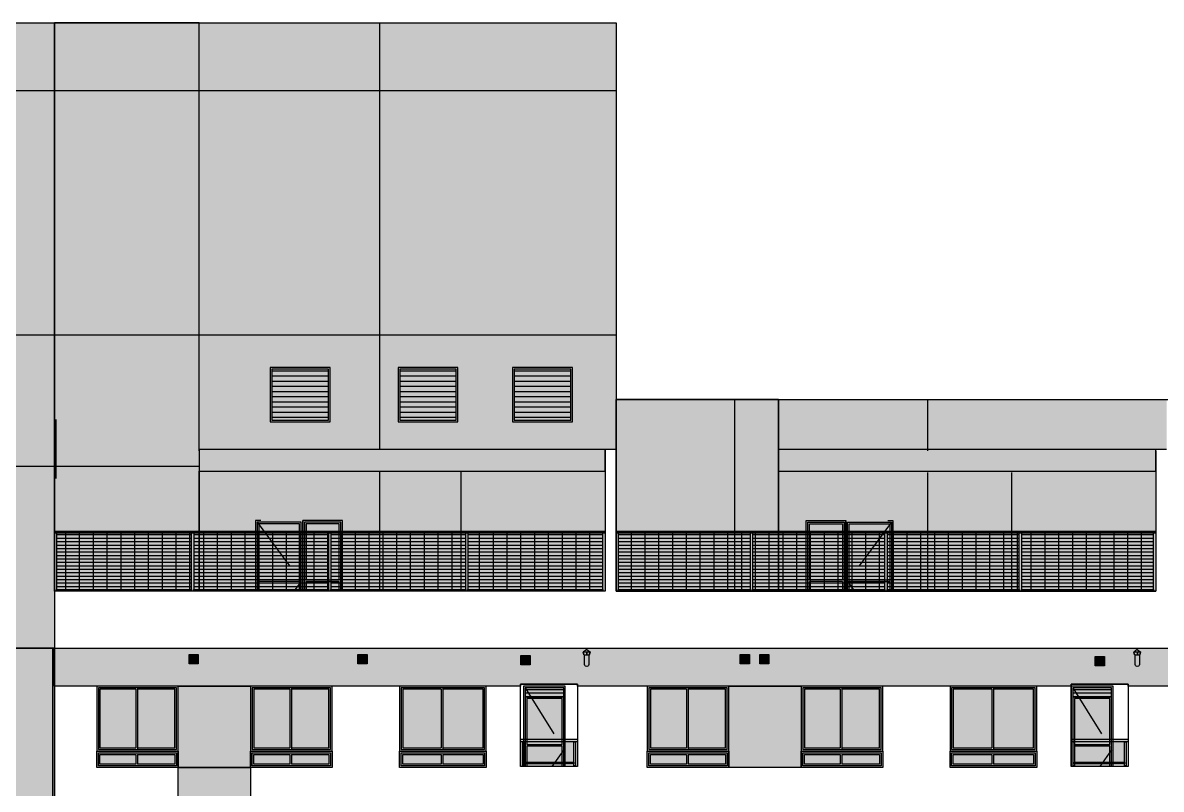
# Model space of a CAD drawing. Header units: metres. Extents: x -9138 to -7768, y 20 to 184.
# Drawn here: x -8576.05 to -8555.08, y 88.28 to 102.4 of the extents above; entities that cross this region are included whole.
import ezdxf
from ezdxf.xclip import XClip

# ---------------------------------------------------------------- set-up
doc = ezdxf.new("R2010")
doc.units = ezdxf.units.M
doc.header["$XCLIPFRAME"] = 0
doc.linetypes.add('CTE ELEV$0$DASHEDX2', pattern=[1.5, 1, -0.5])
for name, color, linetype in [('ARQ-DIM EMBASAM', 2, 'Continuous'), ('CTE ELEV$0$ARQ- FRISO', 7, 'Continuous'), ('CTE ELEV$0$ARQ-AUX', 7, 'Continuous'), ('CTE ELEV$0$ARQ-AUX1', 1, 'Continuous'), ('CTE ELEV$0$ARQ-AUX2', 2, 'Continuous'), ('CTE ELEV$0$ARQ-AUX3', 3, 'Continuous'), ('CTE ELEV$0$ARQ-CAX', 1, 'Continuous'), ('CTE ELEV$0$ARQ-PRJ', 7, 'CTE ELEV$0$DASHEDX2')]:
    doc.layers.add(name, color=color, linetype=linetype)
for name, color, linetype, true_color in [('CTE ELEV$0$COR CINZA FECHADO', 7, 'Continuous', 0x56534e), ('CTE ELEV$0$COR PLATINA', 7, 'Continuous', 0xa1a6a3), ('CTE ELEV$0$COR-CAIX', 7, 'Continuous', 0x45494e)]:
    doc.layers.add(name, color=color, linetype=linetype, true_color=true_color)

# ---------------------------------------------------------------- blocks, each defined once
blk = doc.blocks.new('CTE ELEV$0$v cx 110x120 VP')
at = {"layer": 'CTE ELEV$0$ARQ-AUX'}
h = blk.add_hatch(dxfattribs=at)
h.set_pattern_fill('LINE', color=256, scale=0.03)
h.set_pattern_definition([(0, (0.02999999999999936, -0.03000000000000114), (0, 0.09524999999999999), [])])
h.paths.add_polyline_path([(0.02999999999999936, -0.03000000000000114), (1.07, -0.03000000000000114), (1.07, -0.9699999999999981), (0.02999999999999936, -0.9699999999999981)])
at = {"layer": 'CTE ELEV$0$COR-CAIX', "transparency": 33554687}
h = blk.add_hatch(color=256, dxfattribs=at)
h.dxf.hatch_style = 1
h.paths.add_polyline_path([(0, 0), (1.1, 0), (1.1, -0.9999999999999992), (0, -0.9999999999999992)])
for points in [[(0, 0), (1.1, 0), (1.1, -0.9999999999999992), (0, -0.9999999999999992)], [(0.02999999999999936, -0.03000000000000114), (1.07, -0.03000000000000114), (1.07, -0.9699999999999981), (0.02999999999999936, -0.9699999999999981)]]:
    blk.add_lwpolyline(points, close=True)
blk = doc.blocks.new('CTE ELEV$0$v grd dupl sup 2')
at = {"transparency": 33554687}
h = blk.add_hatch(dxfattribs=at)
h.set_pattern_fill('GRATE', scale=0.08)
h.set_pattern_definition([(0, (0.04000000001353445, 1.020011692085682), (0, 0.0635), []), (90, (0.04000000001353445, 1.020011692085682), (-0.254, 1.555301434917139e-17), [])])
h.paths.add_polyline_path([(0.04000000001360671, 1.070011684895091), (0.040009910940902, 0.03000001041861866), (2.475013647417064, 0.03000291680467504), (2.475003736517424, 1.070011689084968)])
h.paths.add_polyline_path([(2.515003729406049, 1.070011689153795), (2.515013640333199, 0.03000002997156037), (4.950017376807728, 0.03000293635761686), (4.950007465908235, 1.070011693343672)])
h.paths.add_polyline_path([(4.990007458796858, 1.070011693412499), (4.990017369724113, 0.03000002319473083), (7.425021106199987, 0.03000292958078732), (7.425011195300388, 1.070011697602376)])
h.paths.add_polyline_path([(7.465011188189013, 1.070011697671204), (7.465021099116372, 0.03000001641790129), (9.900024828786666, 0.03000292280394956), (9.9000149246931, 1.07001170186108)])
at = {"layer": 'CTE ELEV$0$COR-CAIX', "transparency": 33554687}
h = blk.add_hatch(color=256, dxfattribs=at)
h.dxf.hatch_style = 1
h.paths.add_polyline_path([(9.940014910456739, 1.100011450947861), (9.940014917579902, 1.07001171684158), (7.12498149368912e-09, 1.070011691985658), (0, 1.100011691985671)])
h.paths.add_polyline_path([(7.465021385005008, 0.03000001641824257), (9.900024821576885, 0.03000292280394104), (9.900024821576885, 2.922803939903185e-06), (7.465021385005008, 1.641824143305826e-08)])
h.paths.add_polyline_path([(4.99001765561275, 0.03000002319507211), (7.425021092184626, 0.03000292958077058), (7.425021092184626, 2.929580769445161e-06), (4.99001765561275, 2.319507097503504e-08)])
h.paths.add_polyline_path([(7.425011195300388, 1.07001169763679), (7.465011188189012, 1.07001169763679), (7.465021385005232, 2.319507097503504e-08), (7.425021392116608, 2.319507097503504e-08)])
h.paths.add_polyline_path([(2.515013926220491, 0.03000002997190165), (4.950017362792368, 0.03000293635760012), (4.950017362792368, 2.936357598987138e-06), (2.515013926220491, 2.997190051701182e-08)])
h.paths.add_polyline_path([(4.950007465908129, 1.070011704413619), (4.990007458796754, 1.070011704413619), (4.990017655612974, 2.997190051701182e-08), (4.950017662724349, 2.997190051701182e-08)])
h.paths.add_polyline_path([(0.04001019682982651, 0.03000001041895994), (2.475013633401703, 0.03000291680465841), (2.475013633401703, 2.91680465727695e-06), (0.04001019682982651, 1.041895880682375e-08)])
h.paths.add_polyline_path([(2.475003736517465, 1.070011684860678), (2.515003729406089, 1.070011684860678), (2.515013926222309, 1.041895880682375e-08), (2.475013933333685, 1.041895880682375e-08)])
h.paths.add_polyline_path([(9.900014924693098, 1.070011701895494), (9.940014917579903, 1.070011701895494), (9.940025107284784, 1.145807105262797e-05), (9.900025114397978, 1.145807105262797e-05)])
h.paths.add_polyline_path([(7.124982132067359e-09, 1.070011684860678), (0.04000000001360668, 1.070011684860678), (0.04001019682982651, 1.041895880682375e-08), (1.020394120196388e-05, 1.041895880682375e-08)])
at = {"ltscale": 0.05}
blk.add_lwpolyline([(9.940014910456739, 1.100011450947861), (9.940014917579902, 1.07001171684158), (7.12498149368912e-09, 1.070011691985658), (0, 1.100011691985671)], close=True, dxfattribs=at)
for points in [[(7.124982132067359e-09, 1.070011684860678), (0.04000000001360668, 1.070011684860678), (0.04001019682982651, 1.041895880682375e-08), (1.020394120196388e-05, 1.041895880682375e-08)], [(2.475003736517465, 1.070011684860678), (2.515003729406089, 1.070011684860678), (2.515013926222309, 1.041895880682375e-08), (2.475013933333685, 1.041895880682375e-08)], [(4.950007465908129, 1.070011704413619), (4.990007458796754, 1.070011704413619), (4.990017655612974, 2.997190051701182e-08), (4.950017662724349, 2.997190051701182e-08)], [(7.425011195300388, 1.07001169763679), (7.465011188189012, 1.07001169763679), (7.465021385005232, 2.319507097503504e-08), (7.425021392116608, 2.319507097503504e-08)], [(9.900014924693098, 1.070011701895494), (9.940014917579903, 1.070011701895494), (9.940025107284784, 1.145807105262797e-05), (9.900025114397978, 1.145807105262797e-05)], [(0.04001019682982651, 0.03000001041895994), (2.475013633401703, 0.03000291680465841), (2.475013633401703, 2.91680465727695e-06), (0.04001019682982651, 1.041895880682375e-08)], [(2.515013926220491, 0.03000002997190165), (4.950017362792368, 0.03000293635760012), (4.950017362792368, 2.936357598987138e-06), (2.515013926220491, 2.997190051701182e-08)], [(4.99001765561275, 0.03000002319507211), (7.425021092184626, 0.03000292958077058), (7.425021092184626, 2.929580769445161e-06), (4.99001765561275, 2.319507097503504e-08)], [(7.465021385005008, 0.03000001641824257), (9.900024821576885, 0.03000292280394104), (9.900024821576885, 2.922803939903185e-06), (7.465021385005008, 1.641824143305826e-08)]]:
    blk.add_lwpolyline(points, close=True)
blk.add_lwpolyline([(0.02000000356929441, 1.070011684860678), (9.9200149211365, 1.070011701895494)])
blk = doc.blocks.new('*U498')
at = {"layer": 'CTE ELEV$0$COR-CAIX', "transparency": 33554610}
h = blk.add_hatch(color=256, dxfattribs=at)
h.dxf.hatch_style = 1
h.paths.add_polyline_path([(-0.8699999999935243, 2.195000000000118), (0, 2.19499999999999), (0, 0), (-0.8699999999935243, 1.27897692436818e-13)])
at = {"layer": 'CTE ELEV$0$ARQ-CAX'}
for p, q in [((-0.8099999999935789, 1.100000000000151), (-0.06000000000000227, 1.100000000000023)), ((-0.8099999999935789, 1.070000000000178), (-0.06000000000000227, 1.07000000000005))]:
    blk.add_line(p, q, dxfattribs=at)
for points in [[(-0.8699999999935243, 2.195000000000118), (0, 2.19499999999999), (0, 0), (-0.8699999999935243, 1.27897692436818e-13)], [(-0.8399999999935516, 2.165000000000145), (-0.02999999999997272, 2.165000000000017), (-0.02999999999997272, 0), (-0.8399999999935516, 1.27897692436818e-13)], [(-0.8099999999935789, 2.135000000000172), (-0.06000000000000227, 2.135000000000044), (-0.06000000000000227, 0.05999999999994543), (-0.8099999999935789, 0.06000000000007333)]]:
    blk.add_lwpolyline(points, close=True, dxfattribs=at)
at = {"layer": 'CTE ELEV$0$ARQ-PRJ'}
blk.add_lwpolyline([(-0.02999999999997272, 2.165000000000017), (-0.8399999999935516, 1.072500000000232), (-0.02999999999997272, 3.108624468950438e-15)], dxfattribs=at)
blk = doc.blocks.new('*U667')
at = {"layer": 'CTE ELEV$0$COR-CAIX', "transparency": 33554610}
h = blk.add_hatch(color=256, dxfattribs=at)
h.dxf.hatch_style = 1
h.paths.add_polyline_path([(0.7299999999981814, 0.03999999999970782), (0, 0.03999999999970782), (0, -2.155000000000189), (0.7299999999981814, -2.155000000000189)])
at = {"layer": 'CTE ELEV$0$COR-CAIX', "transparency": 33554687}
h = blk.add_hatch(color=254, dxfattribs=at)
h.dxf.hatch_style = 1
h.paths.add_polyline_path([(0.06000000000000227, -1.055000023596474), (0.6699999999981792, -1.055000023596474), (0.6699999999981792, -0.02000000000029445), (0.06000000000000227, -0.02000000000029445)])
h.paths.add_polyline_path([(0.06000000000000227, -2.095000000000191), (0.6699999999981792, -2.095000000000191), (0.6699999999981792, -1.08500002359645), (0.06000000000000227, -1.08500002359645)])
at = {"layer": 'CTE ELEV$0$ARQ-CAX'}
for points in [[(0.7299999999981814, 0.03999999999970782), (0, 0.03999999999970782), (0, -2.155000000000189), (0.7299999999981814, -2.155000000000189)], [(0.6999999999981803, 0.009999999999706688), (0.03000000000000114, 0.009999999999706688), (0.03000000000000114, -2.125000000000188), (0.6999999999981803, -2.125000000000188)]]:
    blk.add_lwpolyline(points, close=True, dxfattribs=at)
for points in [[(0.6699999999981792, -1.055000023596474), (0.6699999999981792, -0.02000000000029445), (0.06000000000000227, -0.02000000000029445), (0.06000000000000227, -1.055000023596474)], [(0.06000000000000227, -1.055000023596474), (0.6699999999981792, -1.055000023596474)], [(0.06000000000000227, -1.08500002359645), (0.06000000000000227, -2.095000000000191), (0.6699999999981792, -2.095000000000191), (0.6699999999981792, -1.08500002359645)], [(0.06000000000000227, -1.08500002359645), (0.6699999999981792, -1.08500002359645)]]:
    blk.add_lwpolyline(points, dxfattribs=at)
blk = doc.blocks.new('CTE ELEV$0$v gr gradil dup sup 3')
at = {"transparency": 33554687}
h = blk.add_hatch(dxfattribs=at)
h.set_pattern_fill('GRATE', scale=0.08)
h.set_pattern_definition([(0, (0.04000000001353447, 1.020011692083709), (0, 0.0635), []), (90, (0.04000000001353447, 1.020011692083709), (-0.254, 1.555301434917139e-17), [])])
h.paths.add_polyline_path([(0.04000000001360648, 1.070011684880693), (0.04000991093564576, 0.03000056203301882), (2.525013647406386, 0.03000396825863305), (2.525003736516783, 1.070011687367595)])
h.paths.add_polyline_path([(2.565003729405407, 1.070011687407626), (2.565013640327447, 0.0300005645599517), (5.050017376798188, 0.03000397078556605), (5.050007465908585, 1.070011689894528)])
h.paths.add_polyline_path([(5.090007458797208, 1.070011689934559), (5.090017369719249, 0.03000056708688448), (7.575021106189989, 0.03000397331249893), (7.575011195300386, 1.070011692421461)])
h.paths.add_polyline_path([(7.615011188189009, 1.070011692461491), (7.615021098870526, 0.03002580895384099), (10.1000149246931, 0.03002921516587076), (10.1000149246931, 1.070011694948394)])
at = {"layer": 'CTE ELEV$0$COR-CAIX', "transparency": 33554687}
h = blk.add_hatch(color=256, dxfattribs=at)
h.dxf.hatch_style = 1
h.paths.add_polyline_path([(7.61502123479594, 0.03002580895402729), (10.10002482131363, 0.03002921517943617), (10.10002482131363, 2.921517943502844e-05), (7.61502123479594, 2.580895402615191e-05)])
h.paths.add_polyline_path([(7.575011195300386, 1.070011692441476), (7.61501118818901, 1.070011692441476), (7.61502138500523, 1.799975746230587e-08), (7.575021392116605, 1.799975746230587e-08)])
h.paths.add_polyline_path([(5.090017505656451, 0.03000056708707088), (7.575021092174138, 0.03000397331247976), (7.575021092174138, 3.973312478623703e-06), (5.090017505656451, 5.670870697471742e-07)])
h.paths.add_polyline_path([(5.050007465908585, 1.070011689914543), (5.090007458797209, 1.070011689914543), (5.090017655613429, 1.547282457714516e-08), (5.050017662724804, 1.547282457714516e-08)])
h.paths.add_polyline_path([(2.56501377626465, 0.030000564560138), (5.050017362782337, 0.03000397078554688), (5.050017362782337, 3.970785545738542e-06), (2.56501377626465, 5.645601368620135e-07)])
h.paths.add_polyline_path([(2.525003736516783, 1.07001168738761), (2.565003729405408, 1.07001168738761), (2.565013926221627, 1.294589169198446e-08), (2.525013933333003, 1.294589169198446e-08)])
h.paths.add_polyline_path([(0.04001004687284872, 0.03000056203320511), (2.525013633390536, 0.03000396825861399), (2.525013633390536, 3.968258612853381e-06), (0.04001004687284872, 5.620332039768527e-07)])
h.paths.add_polyline_path([(10.1000149246931, 1.070011694968409), (10.1400149175799, 1.070011694968409), (10.1400149175799, 1.145114396794433e-05), (10.1000149246931, 1.145114396794433e-05)])
h.paths.add_polyline_path([(7.124982132067359e-09, 1.070011684860678), (0.04000000001360668, 1.070011684860678), (0.04001019682982651, 1.041895880682375e-08), (1.020394120196388e-05, 1.041895880682375e-08)])
h.paths.add_polyline_path([(10.14001491045674, 1.100011450947861), (10.1400149175799, 1.07001171684158), (7.12498149368912e-09, 1.070011691985658), (0, 1.100011691985671)])
edge = h.paths.add_edge_path()
edge.add_line((0.02000000356929441, 1.070011684860678), (10.1200149211365, 1.070011694968409))
at = {"ltscale": 0.05}
blk.add_lwpolyline([(10.14001491045674, 1.100011450947861), (10.1400149175799, 1.07001171684158), (7.12498149368912e-09, 1.070011691985658), (0, 1.100011691985671)], close=True, dxfattribs=at)
for points in [[(7.124982132067359e-09, 1.070011684860678), (0.04000000001360668, 1.070011684860678), (0.04001019682982651, 1.041895880682375e-08), (1.020394120196388e-05, 1.041895880682375e-08)], [(2.525003736516783, 1.07001168738761), (2.565003729405408, 1.07001168738761), (2.565013926221627, 1.294589169198446e-08), (2.525013933333003, 1.294589169198446e-08)], [(5.050007465908585, 1.070011689914543), (5.090007458797209, 1.070011689914543), (5.090017655613429, 1.547282457714516e-08), (5.050017662724804, 1.547282457714516e-08)], [(7.575011195300386, 1.070011692441476), (7.61501118818901, 1.070011692441476), (7.61502138500523, 1.799975746230587e-08), (7.575021392116605, 1.799975746230587e-08)], [(10.1000149246931, 1.070011694968409), (10.1400149175799, 1.070011694968409), (10.1400149175799, 1.145114396794433e-05), (10.1000149246931, 1.145114396794433e-05)], [(0.04001004687284872, 0.03000056203320511), (2.525013633390536, 0.03000396825861399), (2.525013633390536, 3.968258612853381e-06), (0.04001004687284872, 5.620332039768527e-07)], [(2.56501377626465, 0.030000564560138), (5.050017362782337, 0.03000397078554688), (5.050017362782337, 3.970785545738542e-06), (2.56501377626465, 5.645601368620135e-07)], [(5.090017505656451, 0.03000056708707088), (7.575021092174138, 0.03000397331247976), (7.575021092174138, 3.973312478623703e-06), (5.090017505656451, 5.670870697471742e-07)], [(7.61502123479594, 0.03002580895402729), (10.10002482131363, 0.03002921517943617), (10.10002482131363, 2.921517943502844e-05), (7.61502123479594, 2.580895402615191e-05)]]:
    blk.add_lwpolyline(points, close=True)
blk.add_lwpolyline([(0.02000000356929441, 1.070011684860678), (10.1200149211365, 1.070011694968409)])
blk = doc.blocks.new('CTE ELEV$0$elev 1  dupl sup cob')
at = {"layer": 'CTE ELEV$0$COR CINZA FECHADO', "transparency": 33554687}
h = blk.add_hatch(color=256, dxfattribs=at)
h.dxf.hatch_style = 1
h.paths.add_polyline_path([(21.23000771959596, 11.55500009865841), (26.57755706811076, 11.55500009865841), (26.57755706811076, 0.04000028022841207), (21.23000771959596, 0.04000028022841207)])
at = {"layer": 'CTE ELEV$0$COR PLATINA', "transparency": 33554687}
h = blk.add_hatch(color=256, dxfattribs=at)
h.dxf.hatch_style = 1
h.paths.add_polyline_path([(26.57755706811076, 11.55500009865841), (36.9198727832901, 11.55500068459795), (36.91989554544501, 3.695000683884739), (29.23986359070593, 3.696506317157056), (29.23986047961692, 1.090000082804871), (26.57755706811076, 1.090000082461184)])
h = blk.add_hatch(color=256, dxfattribs=at)
h.dxf.hatch_style = 1
h.paths.add_polyline_path([(36.91989186538376, 4.614988356159586), (39.90995321057562, 4.614988356159586), (39.90995321057562, 1.090011499176015), (36.91989186538376, 1.090011499176015)])
h.paths.add_polyline_path([(39.90986563099614, 3.295000098650931), (46.85988888591328, 3.295000098650931), (46.85988888591328, 1.090011506299201), (39.90986563099614, 1.090011506299201)])
h = blk.add_hatch(color=256, dxfattribs=at)
h.dxf.hatch_style = 1
h.paths.add_polyline_path([(47.05993413836586, 4.614999999999995), (42.6548277243146, 4.614999999999995), (42.6548277243146, 3.69500009865844), (46.85987861008289, 3.69500009865844), (47.05994566590893, 3.69500009865844)])
h.paths.add_polyline_path([(42.6548277243146, 4.614999999999995), (39.90995321057562, 4.614999999999981), (39.90995321057562, 3.69500009865844), (42.6548277243146, 3.69500009865844)])
h = blk.add_hatch(color=256, dxfattribs=at)
h.dxf.hatch_style = 1
h.paths.add_polyline_path([(29.23986203516142, 3.295000098658448), (36.71988501754822, 3.295000098658448), (36.71988501754822, 1.090011499176015), (29.23986203516142, 1.090011499176015)])
at = {"layer": 'CTE ELEV$0$COR-CAIX', "transparency": 33554687}
h = blk.add_hatch(color=256, dxfattribs=at)
h.dxf.hatch_style = 1
h.paths.add_polyline_path([(36.71988501753003, 3.69500009865844), (29.23986203515597, 3.69500009865844), (29.23986203515597, 3.295000098658448), (36.71988501753003, 3.295000098658448)])
h = blk.add_hatch(color=256, dxfattribs=at)
h.dxf.hatch_style = 1
h.paths.add_polyline_path([(46.85987861008289, 3.69500009865844), (39.90986563099614, 3.69500009865844), (39.90986563099614, 3.295000098650931), (46.85987861008289, 3.295000098650931)])
at = {"layer": 'CTE ELEV$0$ARQ- FRISO'}
for p, q in [((11.09001920086303, 10.31000009865848, 4.931283309954331e-05), (36.91987637731654, 10.31000009865848, 4.931283309954331e-05)), ((11.09000621041378, 5.810000098658421, -1.689077924129436e-05), (36.91988936776579, 5.810000098658421, -1.689077924129436e-05)), ((18.76993652309466, 3.390000097945205, 1.421520676383628e-05), (29.23986203515597, 3.390000097945205, 1.421520676383628e-05))]:
    blk.add_line(p, q, dxfattribs=at)
at = {"layer": 'CTE ELEV$0$ARQ-AUX'}
blk.add_line((34.05959208851527, 3.295000098658448, 9.119238501269026e-06), (34.05959208851345, 1.090011499176015, -1.83606392356612e-05), dxfattribs=at)
for points, elevation in [([(39.90995321057562, 4.615000097945156), (36.91989186538376, 4.614988356159586)], 8.636712647805964e-06), ([(39.09987929584531, 4.615000097945156), (39.09987929584531, 1.090000231587169)], -4.318356323902765e-06), ([(42.6548277243146, 4.614999999999995), (50.86997403521855, 4.614999999999995)], 8.636712647805964e-06), ([(44.1995848516126, 3.27000009793764), (44.19959419789666, 1.090011499176015)], -4.318356323902826e-06)]:
    blk.add_lwpolyline(points, dxfattribs=dict(at, elevation=elevation))
at = {"layer": 'CTE ELEV$0$ARQ-AUX1', "elevation": -4.318356323902826e-06}
for points in [[(39.90995321057562, 1.090011499176015), (39.90995321057562, 4.614999999999981), (42.6548277243146, 4.614999999999995), (42.6548277243146, 3.670000097937631)], [(42.6548277243146, 3.27000009793764), (42.6548277243146, 1.090011499176015)]]:
    blk.add_lwpolyline(points, dxfattribs=at)
at = {"layer": 'CTE ELEV$0$ARQ-AUX2'}
for p, q in [((29.23986203516142, 11.5550000986584, -1.257242200552868e-05), (32.56483415195726, 11.55500009865372, 4.374288209023781e-06)), ((29.23986203516142, 3.670000097945149, -3.963675300280656e-06), (29.23986203516142, 11.5550000986584, -1.257242200552868e-05)), ((32.56483415195726, 11.55500009865843, 2.796594255793965e-08), (32.56483415195726, 3.69500009865844, 8.60941795233966e-06)), ((29.23986203516142, 1.090011499176001, -3.419217047946968e-05), (29.23986203516142, 3.295000098658448, -3.617016422583714e-06)), ((32.56483415195726, 3.295000098658448, 9.119238501269026e-06), (32.56483415195726, 1.090011499176015, -1.83606392356612e-05))]:
    blk.add_line(p, q, dxfattribs=at)
at = {"layer": 'CTE ELEV$0$ARQ-AUX3'}
for p, q in [((26.57755706811076, 11.55500009865841, 6.265054994930051e-05), (26.57755706811076, 1.090011499176015, 4.499447677564049e-05)), ((36.71988501754822, 3.69500009865844, -6.993928801364357e-06), (36.71988501754822, 1.090011499176015, -8.991394583296439e-06)), ((36.91988439319357, 3.69500009865844, -6.993928801364357e-06), (36.91988439319357, 1.090011499176015, -4.673038259391343e-06)), ((46.85987861008289, 3.670000097945149, 4.318356323903199e-06), (46.85987868908524, 1.090011499176015, -8.991394583296439e-06)), ((36.71988501754822, 1.090011499176015, -1.727342620747985e-05), (26.57755706811076, 1.090011499176001, 4.931283309954369e-05)), ((36.91988439319357, 1.090011499176015, -1.295506988357477e-05), (46.85987868908524, 1.090011499176015, -1.295506988357477e-05))]:
    blk.add_line(p, q, dxfattribs=at)
for points, elevation in [([(21.23000771959596, 11.55500009865841), (26.57755706811076, 11.55500009865843)], 8.664678590363592e-06), ([(36.91989850768368, 3.69500009865844), (36.71988501754822, 3.69500009865844)], -6.99392880136662e-06), ([(47.05994597915742, 3.69500009865844), (46.85987861008289, 3.69500009865844)], 4.318356323903199e-06)]:
    blk.add_lwpolyline(points, dxfattribs=dict(at, elevation=elevation))
at = {"layer": 'CTE ELEV$0$ARQ-AUX3', "elevation": -6.99392880136662e-06}
for points in [[(36.71988501753003, 3.69500009865844), (29.23986203515597, 3.69500009865844), (29.23986203515597, 3.295000098658448), (36.71988501753003, 3.295000098658448)], [(46.85987861008289, 3.69500009865844), (39.90986563099614, 3.69500009865844), (39.90986563099614, 3.295000098650931), (46.85987861008289, 3.295000098650931)]]:
    blk.add_lwpolyline(points, close=True, dxfattribs=at)
at = {"layer": 'CTE ELEV$0$ARQ-CAX'}
for points, elevation in [([(29.23986203516142, 11.5550000986584), (26.57755706811076, 11.55500009865843)], 1.262835389064456e-05), ([(32.56483415195726, 11.55500009865372), (36.91987278329179, 11.55500009865838), (36.91989554544671, 3.695000098658397)], 4.318356323902826e-06)]:
    blk.add_lwpolyline(points, dxfattribs=dict(at, elevation=elevation))
at = {"layer": 'CTE ELEV$0$COR CINZA FECHADO', "elevation": 8.664678590363592e-06}
blk.add_lwpolyline([(21.23000771959596, 11.55500009865841), (26.57755706811076, 11.55500009865841), (26.57755706811076, 0.04000028022841207), (21.23000771959596, 0.04000028022841207)], close=True, dxfattribs=at)
at = {"layer": 'CTE ELEV$0$COR PLATINA'}
for points, elevation in [([(26.57755706811076, 11.55500009865841), (36.9198727832901, 11.55500068459795), (36.91989554544501, 3.695000683884739), (29.23986359070593, 3.696506317157056), (29.23986047961692, 1.090000082804871), (26.57755706811076, 1.090000082461184)], 8.664678590363592e-06), ([(36.91989186538376, 4.614988356159586), (39.90995321057562, 4.614988356159586), (39.90995321057562, 1.090011499176015), (36.91989186538376, 1.090011499176015)], 8.636712647805964e-06), ([(29.23986203516142, 3.295000098658448), (36.71988501754822, 3.295000098658448), (36.71988501754822, 1.090011499176015), (29.23986203516142, 1.090011499176015)], -3.617016422583714e-06)]:
    blk.add_lwpolyline(points, close=True, dxfattribs=dict(at, elevation=elevation))
blk.add_lwpolyline([(39.90986563099614, 3.295000098650931), (46.85988888591328, 3.295000098650931), (46.85988888591328, 1.090011506299201), (39.90986563099614, 1.090011506299201)], close=True, dxfattribs=at)
ref = blk.add_blockref('*U498', (30.27986502190834, 0.1950000979354769, 8.636712647406029e-06), dxfattribs=dict(xscale=-1))
XClip(ref).set_block_clipping_path([(-1.6911267296600272, 0.8950114012405379), (0.05961981016116624, 2.1950000000000074)])
ref = blk.add_blockref('*U667', (31.14986502190186, 2.348831651329604, 8.636712647406029e-06))
XClip(ref).set_block_clipping_path([(-0.8699999999698775, -1.2588201521536178), (0.8211267296665028, 0.039999999999722036)])
ref = blk.add_blockref('*U667', (41.14985853454345, 2.350000097935762, 8.636712647406029e-06), dxfattribs=dict(xscale=-1))
XClip(ref).set_block_clipping_path([(-0.8699999999935244, -1.2599885987597332), (0.8211267296665028, 0.039999999999722036)])
ref = blk.add_blockref('*U498', (42.01985853453698, 0.1950000979354769, 8.636712647406029e-06))
XClip(ref).set_block_clipping_path([(-1.6911267296600272, 0.8950114012405521), (0, 2.1950000000000074)])
at = {"layer": 'CTE ELEV$0$ARQ-AUX3'}
for name, p in [('CTE ELEV$0$v gr gradil dup sup 3', (26.57755706811076, 1.090011499176015, 4.499447677564049e-05)), ('CTE ELEV$0$v grd dupl sup 2', (36.9198637786285, 1.090000048228148, -8.991394583296439e-06))]:
    blk.add_blockref(name, p, dxfattribs=at)
at = {"layer": 'CTE ELEV$0$ARQ-CAX', "xscale": -1}
for p in [(31.65193150391679, 5.205000098658402, -1.257242291739724e-05), (34.00489665030545, 5.205000098658417, -1.689077924130006e-05), (36.11489667732712, 5.205000098658417, -1.689077924130006e-05)]:
    blk.add_blockref('CTE ELEV$0$v cx 110x120 VP', p, dxfattribs=at)
blk = doc.blocks.new('CTE ELEV$0$V J 150x120')
at = {"layer": 'CTE ELEV$0$COR-CAIX'}
h = blk.add_hatch(color=256, dxfattribs=at)
h.dxf.hatch_style = 1
h.paths.add_polyline_path([(1.499999999999773, 1.19999999496485), (0, 1.19999999496485), (0, 0), (1.499999999999773, 0)])
h = blk.add_hatch(color=254, dxfattribs=at)
h.dxf.hatch_style = 1
h.paths.add_polyline_path([(0.7200000000000273, 1.139999994964848), (0.05999999999994543, 1.139999994964848), (0.05999999999994543, 0.06000000000000227), (0.7200000000000273, 0.06000000000000227)])
h.paths.add_polyline_path([(0.75, 0.06000000000000233), (1.439999999999827, 0.06000000000000222), (1.439999999999827, 1.139999994964848), (0.75, 1.139999994964848)])
for points in [[(1.499999999999773, 1.19999999496485), (0, 1.19999999496485), (0, 0), (1.499999999999773, 0)], [(1.470000000000027, 1.169999994964849), (0.02999999999974534, 1.169999994964849), (0.02999999999974534, 0.03000000000000114), (1.470000000000027, 0.03000000000000114)]]:
    blk.add_lwpolyline(points, close=True)
for points in [[(0.7200000000000273, 1.139999994964848), (0.05999999999994543, 1.139999994964848), (0.05999999999994543, 0.06000000000000227), (0.7200000000000273, 0.06000000000000227)], [(0.7200000000000273, 1.139999994964848), (0.7200000000000273, 0.06000000000000227)], [(0.75, 1.169999994964849), (0.75, 0.03000000000000114)], [(0.75, 0.06000000000000227), (1.439999999999827, 0.06000000000000227), (1.439999999999827, 1.139999994964848), (0.75, 1.139999994964848)]]:
    blk.add_lwpolyline(points)
blk = doc.blocks.new('CTE ELEV$0$V P 80x220')
at = {"layer": 'CTE ELEV$0$ARQ-CAX'}
h = blk.add_hatch(dxfattribs=at)
h.set_pattern_fill('LINE', scale=0.02)
h.set_pattern_definition([(0, (0.7400407849635293, 2.169163100299187), (0, 0.0635), [])])
h.paths.add_polyline_path([(0.7400407911631108, 2.144949789303585), (0.02999849440722019, 2.144949107169002), (0.02999848566307151, 1.999949036142695), (0.7400407824189621, 1.999949860329835)])
h.paths.add_polyline_path([(0.7100407453911117, 0.1999555789822711), (0.05999299462339636, 0.1999482358424149), (0.05999307376919205, 0.02994369828709864), (0.7100408245369074, 0.02995089937439843)])
at = {"layer": 'CTE ELEV$0$COR-CAIX'}
h = blk.add_hatch(color=256, dxfattribs=at)
h.dxf.hatch_style = 1
h.paths.add_polyline_path([(0.769999870483506, -5.273226992130731e-05), (0.7699998704832787, 2.17494789076183), (0, 2.174949215283748), (0, 0)])
h = blk.add_hatch(color=254, dxfattribs=at)
h.dxf.hatch_style = 1
h.paths.add_polyline_path([(0.710040784963784, 1.944950380256748), (0.154021862521787, 1.944951513194523), (0.6780285646396669, 1.099947808699445), (0.7100407849640114, 1.099947735842511)])
h.paths.add_polyline_path([(0.154021862521787, 1.944951513194523), (0.05999697641482271, 1.944951704778552), (0.05999697641482277, 1.099949215283749), (0.6780285646396669, 1.099947808699445)])
h.paths.add_polyline_path([(0.7100407849640114, 0.9576991504390304), (0.7100407849640114, 1.048325482775265), (0.6966322975776743, 1.069947766359305), (0.05993953487359249, 1.069949215403971), (0.05998606635262183, 0.2299508745778374), (0.1932827310059605, 0.229950911856728)])
h.paths.add_polyline_path([(0.7100407849640114, 0.9576991504390303), (0.1932827310059605, 0.229950911856728), (0.7100407849640114, 0.2299510563777274)], flags=17)
at = {"layer": 'CTE ELEV$0$ARQ-CAX'}
for points in [[(0.769999870483506, -5.273226992130731e-05), (0.7699998704832787, 2.17494789076183), (0, 2.174949215283748), (0, 0)], [(0.7400407849635293, 2.144949539136251), (0.02999848820763873, 2.144949357336332), (0.02999848820763873, 1.97494935733632), (0.7400407849635293, 1.97494953913621)]]:
    blk.add_lwpolyline(points, close=True, dxfattribs=at)
for points in [[(0.7400407849642114, -5.273226992130731e-05), (0.7400407849637567, 1.974948785975349), (0.02999848820763873, 1.97495011049721), (0.02999848820763873, -1.51183053276327e-06)], [(0.7100407849640114, 1.09994789088231), (0.710040784963784, 1.944950380256748), (0.05999697641482271, 1.944951704778552), (0.05999697641482271, 1.099949215283749)], [(0.05993953487359249, 1.069949215403971), (0.05999880462081819, -3.650254399190089e-06)], [(0.7100407849640114, 1.069947735843021), (0.05993953487359249, 1.069949215403971)], [(0.05999697641482271, 1.099949215283749), (0.7100407849640114, 1.099947735842511)], [(0.7100407849640114, -4.910019444537284e-05), (0.7100407849640114, 1.06994789088211)], [(0.7100407849640114, 0.2299510563777272), (0.05998535251274006, 0.2299508745776375)], [(0.05998718681644277, 0.199951817210744), (0.7100407849640114, 0.1999519990106631)], [(0.059996972974659, 0.02995194118949485), (0.7100407849640114, 0.02994632509731332)], [(0, -5.078471625097336e-05), (0.769999870483506, -5.273226992130731e-05)]]:
    blk.add_lwpolyline(points, dxfattribs=at)
at = {"layer": 'CTE ELEV$0$ARQ-PRJ'}
blk.add_lwpolyline([(0.02999848820763873, 2.144949357336332), (0.7400407849639841, 0.9999480268527137), (0.02996351943511399, -5.086099804429978e-05)], dxfattribs=at)
blk = doc.blocks.new('CTE ELEV$0$V BAND INF 150x40')
at = {"layer": 'CTE ELEV$0$COR-CAIX'}
h = blk.add_hatch(color=256, dxfattribs=at)
h.dxf.hatch_style = 1
h.paths.add_polyline_path([(0, 0), (1.499999999999773, 0), (1.499999999999773, -0.3000000000000004), (0, -0.3000000000000004)])
h = blk.add_hatch(color=254, dxfattribs=at)
h.dxf.hatch_style = 1
h.paths.add_polyline_path([(0.7200000000000273, -0.2399999999999999), (0.7200000000000273, -0.0600000000000005), (0.06000000000000227, -0.0600000000000005), (0.06000000000000227, -0.2399999999999999)])
h.paths.add_polyline_path([(0.75, -0.2399999999999999), (1.43999999999977, -0.2399999999999999), (1.43999999999977, -0.06000000000000051), (0.75, -0.06000000000000048)])
at = {"layer": 'CTE ELEV$0$ARQ-CAX'}
for points in [[(0, 0), (1.499999999999773, 0), (1.499999999999773, -0.3000000000000004), (0, -0.3000000000000004)], [(0.03000000000000114, -0.03000000000000025), (1.469999999999771, -0.03000000000000025), (1.469999999999771, -0.2700000000000001), (0.03000000000000114, -0.2700000000000001)]]:
    blk.add_lwpolyline(points, close=True, dxfattribs=at)
for points in [[(0.7200000000000273, -0.2399999999999999), (0.06000000000000227, -0.2399999999999999), (0.06000000000000227, -0.0600000000000005), (0.7200000000000273, -0.0600000000000005)], [(0.7200000000000273, -0.0600000000000005), (0.7200000000000273, -0.2399999999999999)], [(0.75, -0.0600000000000005), (1.43999999999977, -0.0600000000000005), (1.43999999999977, -0.2399999999999999), (0.75, -0.2399999999999999)], [(0.75, -0.0600000000000005), (0.75, -0.2399999999999999)]]:
    blk.add_lwpolyline(points, dxfattribs=at)
blk = doc.blocks.new('CTE ELEV$0$V J 160x120')
at = {"layer": 'CTE ELEV$0$COR-CAIX'}
h = blk.add_hatch(color=256, dxfattribs=at)
h.dxf.hatch_style = 1
h.paths.add_polyline_path([(1.599999999999774, 1.199999994964849), (0, 1.199999994964849), (0, 0), (1.599999999999774, 0)])
h = blk.add_hatch(color=254, dxfattribs=at)
h.dxf.hatch_style = 1
h.paths.add_polyline_path([(0.770000000000028, 1.139999994964847), (0.05999999999994543, 1.139999994964847), (0.05999999999994543, 0.06000000000000227), (0.770000000000028, 0.06000000000000227)])
h.paths.add_polyline_path([(1.539999999999829, 1.139999994964847), (0.8000000000000007, 1.139999994964847), (0.8000000000000007, 0.06000000000000227), (1.539999999999828, 0.06000000000000227)])
at = {"layer": 'CTE ELEV$0$ARQ-CAX'}
for points in [[(1.599999999999774, 1.199999994964849), (0, 1.199999994964849), (0, 0), (1.599999999999774, 0)], [(1.570000000000029, 1.169999994964848), (0.02999999999974534, 1.169999994964848), (0.02999999999974534, 0.03000000000000114), (1.570000000000029, 0.03000000000000114)]]:
    blk.add_lwpolyline(points, close=True, dxfattribs=at)
for points in [[(0.770000000000028, 1.139999994964847), (0.05999999999994543, 1.139999994964847), (0.05999999999994543, 0.06000000000000227), (0.770000000000028, 0.06000000000000227)], [(0.770000000000028, 1.139999994964847), (0.770000000000028, 0.06000000000000227)], [(0.8000000000000007, 1.169999994964848), (0.8000000000000007, 0.03000000000000114)], [(0.8000000000000007, 0.06000000000000227), (1.539999999999829, 0.06000000000000227), (1.539999999999829, 1.139999994964847), (0.8000000000000007, 1.139999994964847)]]:
    blk.add_lwpolyline(points, dxfattribs=at)
blk = doc.blocks.new('CTE ELEV$0$V BAND INF 160x40')
at = {"layer": 'CTE ELEV$0$COR-CAIX'}
h = blk.add_hatch(color=256, dxfattribs=at)
h.dxf.hatch_style = 1
h.paths.add_polyline_path([(0, 0), (1.599999999999774, 0), (1.599999999999774, -0.3000000000000004), (0, -0.3000000000000004)])
h = blk.add_hatch(color=254, dxfattribs=at)
h.dxf.hatch_style = 1
h.paths.add_polyline_path([(0.770000000000028, -0.2399999999999999), (0.770000000000028, -0.06000000000000048), (0.06000000000000233, -0.0600000000000005), (0.06000000000000233, -0.2399999999999999)])
h.paths.add_polyline_path([(1.539999999999772, -0.2399999999999999), (1.539999999999772, -0.06000000000000048), (0.8000000000000007, -0.06000000000000051), (0.8000000000000007, -0.2399999999999999)])
at = {"layer": 'CTE ELEV$0$ARQ-CAX'}
for points in [[(0, 0), (1.599999999999774, 0), (1.599999999999774, -0.3000000000000004), (0, -0.3000000000000004)], [(0.03000000000000114, -0.03000000000000025), (1.569999999999773, -0.03000000000000025), (1.569999999999773, -0.2700000000000001), (0.03000000000000114, -0.2700000000000001)]]:
    blk.add_lwpolyline(points, close=True, dxfattribs=at)
for points in [[(0.770000000000028, -0.2399999999999999), (0.06000000000000227, -0.2399999999999999), (0.06000000000000227, -0.0600000000000005), (0.770000000000028, -0.0600000000000005)], [(0.770000000000028, -0.0600000000000005), (0.770000000000028, -0.2399999999999999)], [(0.8000000000000007, -0.0600000000000005), (1.539999999999772, -0.0600000000000005), (1.539999999999772, -0.2399999999999999), (0.8000000000000007, -0.2399999999999999)], [(0.8000000000000007, -0.0600000000000005), (0.8000000000000007, -0.2399999999999999)]]:
    blk.add_lwpolyline(points, dxfattribs=at)
blk = doc.blocks.new('CTE ELEV$0$gradil dupl inf 2')
h = blk.add_hatch()
h.set_pattern_fill('ANSI31', color=255)
h.set_pattern_definition([(45, (0, 0), (-2.245064030267288, 2.245064030267288), [])])
h.paths.add_polyline_path([(-1.014955207847609, 0.3499885779156986), (-0.9849552149599334, 0.3499885779156986), (-0.9849552149599334, 0.009988591451938186), (-1.014955207847609, 0.009988591451938186)])
h.paths.add_polyline_path([(-0.1512222003423176, 0.3999883255582064), (-0.1512221932179791, 0.3499885914519401), (-1.049955211403773, 0.3499885914519401), (-1.049955218528112, 0.3999885914519383)])
h.paths.add_polyline_path([(-1.024955211403771, 0.009988591451938186), (-0.974955211403771, 0.009988591451938186), (-0.974955211403771, -1.140854806181389e-05), (-1.024955211403771, -1.140854806181389e-05)])
h.paths.add_polyline_path([(-0.9849552149599334, 0.07998857673908688), (-0.2162221967861556, 0.07998857673908687), (-0.2162221967861556, 0.04998857673908751), (-0.9849552149599334, 0.04998857673908752)])
h.paths.add_polyline_path([(-0.2262222003423176, 0.009988591451938192), (-0.1762222003423176, 0.009988591451938192), (-0.1762222003423176, -1.140854806180869e-05), (-0.2262222003423176, -1.140854806180869e-05)])
h.paths.add_polyline_path([(-0.2162221967861556, 0.3499885914519401), (-0.1862222038984796, 0.3499885914519401), (-0.1862222038984796, 0.009988591451938192), (-0.2162221967861556, 0.009988591451938192)])
h.paths.add_polyline_path([(7.460130291292444e-10, 0), (0, 1.564978307568211), (-0.1512222003423176, 1.564978307568211), (-0.1512222003423176, 0)])
at = {"transparency": 33554610}
h = blk.add_hatch(color=254, dxfattribs=at)
h.dxf.hatch_style = 1
h.paths.add_polyline_path([(-0.06499999644383803, 0.4499885914519401), (-0.9849552149599334, 0.44998859145194), (-0.9849552149599334, 0.07998857673908691), (-0.0649999964438378, 0.07998857673908688)])
at = {"layer": 'CTE ELEV$0$COR-CAIX'}
h = blk.add_hatch(color=256, dxfattribs=at)
h.dxf.hatch_style = 1
h.paths.add_polyline_path([(-1.024955211403771, 0.009988591451938186), (-0.974955211403771, 0.009988591451938186), (-0.974955211403771, -1.140854806181389e-05), (-1.024955211403771, -1.140854806181389e-05)])
h.paths.add_polyline_path([(-0.07499999999999998, 0.009988591451938192), (-0.02499999999999999, 0.009988591451938192), (-0.02499999999999999, -1.140854806180869e-05), (-0.07499999999999998, -1.140854806180869e-05)])
h.paths.add_polyline_path([(-0.9849552149599334, 0.07998857673908688), (-0.06499999644383797, 0.07998857673908687), (-0.06499999644383797, 0.04998857673908751), (-0.9849552149599334, 0.04998857673908752)])
h.paths.add_polyline_path([(-0.064999996443838, 0.4499885914519401), (-0.03500000355616203, 0.4499885914519401), (-0.03500000355616201, 0.009988591451938192), (-0.06499999644383797, 0.009988591451938192)])
h.paths.add_polyline_path([(-1.014955207847609, 0.4499885779156986), (-0.9849552149599334, 0.4499885779156986), (-0.9849552149599334, 0.009988591451938186), (-1.014955207847609, 0.009988591451938186)])
h.paths.add_polyline_path([(0, 0.4999883255582064), (7.124338452513257e-09, 0.4499885914519401), (-1.049955211403773, 0.4499885914519401), (-1.049955218528112, 0.4999885914519384)])
at = {"ltscale": 0.05}
blk.add_lwpolyline([(0, 0.4999883255582064), (7.124338452513257e-09, 0.4499885914519401), (-1.049955211403773, 0.4499885914519401), (-1.049955218528112, 0.4999885914519384)], close=True, dxfattribs=at)
for points in [[(-1.014955207847609, 0.4499885779156986), (-0.9849552149599334, 0.4499885779156986), (-0.9849552149599334, 0.009988591451938186), (-1.014955207847609, 0.009988591451938186)], [(-0.064999996443838, 0.4499885914519401), (-0.03500000355616203, 0.4499885914519401), (-0.03500000355616201, 0.009988591451938192), (-0.06499999644383797, 0.009988591451938192)], [(-1.024955211403771, 0.009988591451938186), (-0.974955211403771, 0.009988591451938186), (-0.974955211403771, -1.140854806181389e-05), (-1.024955211403771, -1.140854806181389e-05)], [(-0.9849552149599334, 0.07998857673908688), (-0.06499999644383797, 0.07998857673908687), (-0.06499999644383797, 0.04998857673908751), (-0.9849552149599334, 0.04998857673908752)], [(-0.07499999999999998, 0.009988591451938192), (-0.02499999999999999, 0.009988591451938192), (-0.02499999999999999, -1.140854806180869e-05), (-0.07499999999999998, -1.140854806180869e-05)]]:
    blk.add_lwpolyline(points, close=True)
blk = doc.blocks.new('CTE ELEV$0$vp vento kit')
at = {"layer": 'CTE ELEV$0$ARQ-CAX', "transparency": 33554687}
h = blk.add_hatch(dxfattribs=at)
h.set_pattern_fill('LINE', scale=0.01)
h.set_pattern_definition([(0, (8794.04868885521, -68.7271093550549), (0, 0.03175), [])])
h.paths.add_polyline_path([(-0.1599999999998545, 0.1599999999999966), (-0.01000000000021828, 0.1599999999999966), (-0.01000000000021828, 0.01000000000000512), (-0.1599999999998545, 0.01000000000000512)])
at = {"layer": 'CTE ELEV$0$COR-CAIX', "transparency": 33554687}
h = blk.add_hatch(color=256, dxfattribs=at)
h.dxf.hatch_style = 1
h.paths.add_polyline_path([(-0.1700000000000728, 0.1700000000000017), (0, 0.1700000000000017), (0, 0), (-0.1700000000000728, 0)])
at = {"layer": 'CTE ELEV$0$ARQ-CAX'}
for points in [[(-0.1700000000000728, 0.1700000000000017), (0, 0.1700000000000017), (0, 0), (-0.1700000000000728, 0)], [(-0.1599999999998545, 0.1599999999999966), (-0.01000000000021828, 0.1599999999999966), (-0.01000000000021828, 0.01000000000000512), (-0.1599999999998545, 0.01000000000000512)]]:
    blk.add_lwpolyline(points, close=True, dxfattribs=at)
blk = doc.blocks.new('CTE ELEV$0$V FR CHAPEU CHINES')
at = {"layer": 'CTE ELEV$0$ARQ-AUX'}
h = blk.add_hatch(color=8, dxfattribs=at)
h.dxf.hatch_style = 1
h.paths.add_polyline_path([(-0.009999999999990902, 0.2615019417494653), (-0.07699999999999818, 0.2115019417495107), (0.05700000000001637, 0.2115019417495107)])
h.paths.add_polyline_path([(0.03000000000001136, 0.1674075048937669), (-0.05000000000001138, 0.1674075048937669), (-0.05000000000001138, -0.01000000050763281, 1), (0.03000000000001136, -0.009999999697330952)])
h.paths.add_polyline_path([(-0.007499999999993179, 0.2115019417495107), (-0.01249999999998863, 0.2115019417495107), (-0.01249999999998863, 0.1674075048937669), (-0.007499999999993179, 0.1674075048937669)])
h.paths.add_polyline_path([(-0.07164127316178792, 0.2115019417495107), (-0.07699999999999818, 0.2115019417495107), (-0.0600000000000023, 0.1674075048937669), (-0.05464127316179203, 0.1674075048937669)])
h.paths.add_polyline_path([(0.05700000000001637, 0.2115019417495107), (0.05164127316180611, 0.2115019417495107), (0.03464127316181022, 0.1674075048937669), (0.04000000000002048, 0.1674075048937669)])
at = {"layer": 'CTE ELEV$0$ARQ-CAX'}
for p, q in [((0.04000000000002048, 0.1674075048937669), (-0.06000000000000229, 0.1674075048937669)), ((-0.05000000000001138, 0.1674075048937669), (-0.05000000000001137, -0.0100000016205469)), ((0.03000000000001137, -0.0100000016205469), (0.03000000000001136, 0.1674075048937669))]:
    blk.add_line(p, q, dxfattribs=at)
for points in [[(-0.009999999999990905, 0.2615019417494653), (-0.07699999999999818, 0.2115019417495107)], [(-0.06000000000000227, 0.1674075048937669), (-0.07699999999999818, 0.2115019417495107)], [(-0.05464127316179201, 0.1674075048937669), (-0.07164127316178792, 0.2115019417495107)], [(-0.009999999999990905, 0.2615019417494653), (0.05700000000001637, 0.2115019417495107)], [(0.0346412731618102, 0.1674075048937669), (0.05164127316180611, 0.2115019417495107)], [(0.04000000000002046, 0.1674075048937669), (0.05700000000001637, 0.2115019417495107)]]:
    blk.add_lwpolyline(points, dxfattribs=at)
at = {"layer": 'CTE ELEV$0$ARQ-CAX', "elevation": -0.0066782737750034}
for points in [[(-0.07699999999999818, 0.2115019417495107), (0.05700000000001637, 0.2115019417495107)], [(-0.01249999999998863, 0.2115019417495107), (-0.01249999999998863, 0.1674075048937669)], [(-0.007499999999993179, 0.2115019417495107), (-0.007499999999993179, 0.1674075048937669)]]:
    blk.add_lwpolyline(points, dxfattribs=at)
at = {"layer": 'CTE ELEV$0$ARQ-CAX'}
blk.add_arc((-0.009999999999999998, -0.01000000050763281), 0.04000000000001138, 179.999998405868, 2.321343878276061e-06, dxfattribs=at)
blk = doc.blocks.new('CTE ELEV$0$elev 1 dupl inf')
at = {"layer": 'CTE ELEV$0$COR CINZA FECHADO', "transparency": 33554687}
h = blk.add_hatch(color=256, dxfattribs=at)
h.dxf.hatch_style = 1
h.paths.add_polyline_path([(21.23000812437749, 1.922728642966831e-11), (26.5449821461807, 1.922728642966831e-11), (26.5449821461807, 2.899998630981415), (21.23000812437749, 2.899998630981415)])
h = blk.add_hatch(color=256, dxfattribs=at)
h.dxf.hatch_style = 1
h.paths.add_polyline_path([(26.57498214618136, 2.899998630981415), (58.14994658083924, 2.899998635350215), (58.14994658083924, 2.200050793593562), (48.6199239081634, 2.200050792501358), (48.6199239081634, 2.23499844869815), (47.2199243129453, 2.23499844869815), (47.2199243129453, 2.200050792228311), (46.35002024382811, 2.200050791955263), (46.35002024382811, 2.23499844869815), (45.30001983904549, 2.23499844869815), (45.30001983904549, 2.200050791409168), (36.20992851810661, 2.20005079086306), (36.20992851810661, 2.23499844869815), (35.15997329883248, 2.23499844869815), (35.15997329883248, 2.200050790316965), (26.57498214618136, 2.200050789224761)])
h = blk.add_hatch(color=256, dxfattribs=at)
h.dxf.hatch_style = 1
h.paths.add_polyline_path([(28.85522507008864, 2.200050791409168), (30.18990479498825, 2.200050791409168), (30.18990479498825, 0.7000507964443159), (28.85522507008864, 0.7000507964443159)])
h = blk.add_hatch(color=256, dxfattribs=at)
h.dxf.hatch_style = 1
h.paths.add_polyline_path([(38.99522913760848, 2.200050791409168), (40.32990886250627, 2.200050791409168), (40.32990886250627, 0.7000507964443159), (38.99522913760848, 0.7000507964443159)])
at = {"layer": 'CTE ELEV$0$ARQ- FRISO', "elevation": -8.510797045857506e-05}
blk.add_lwpolyline([(0, 2.899998630981415), (58.14994658083924, 2.899998630981415)], dxfattribs=at)
at = {"layer": 'CTE ELEV$0$ARQ-AUX3'}
for p, q in [((26.5449821461807, 2.899998630981415, -0.0002285201685999899), (26.5449821461807, 0, -0.0001434121981414148)), ((26.57498214618136, 2.899998630981415, -0.000224201812276087), (26.57498214618136, 0, -0.000139093841817512))]:
    blk.add_line(p, q, dxfattribs=at)
at = {"layer": 'CTE ELEV$0$ARQ-AUX3', "elevation": -0.0001301024472342152}
for points in [[(35.15997329883248, 2.23499844869815), (36.20992851810661, 2.23499844869815), (36.20992851810661, 0.7199984486981634), (35.15997329883248, 0.7199984486981634)], [(45.30001983904549, 2.23499844869815), (46.35002024382811, 2.23499844869815), (46.35002024382811, 0.7199984486981634), (45.30001983904549, 0.7199984486981634)]]:
    blk.add_lwpolyline(points, close=True, dxfattribs=at)
at = {"layer": 'CTE ELEV$0$COR CINZA FECHADO'}
for points, elevation in [([(21.23000812437749, 1.922728642966831e-11), (26.5449821461807, 1.922728642966831e-11), (26.5449821461807, 2.899998630981415), (21.23000812437749, 2.899998630981415)], -9.896849528761778e-06), ([(26.57498214618136, 2.899998630981415), (58.14994658083924, 2.899998635350215), (58.14994658083924, 2.200050793593562), (48.6199239081634, 2.200050792501358), (48.6199239081634, 2.23499844869815), (47.2199243129453, 2.23499844869815), (47.2199243129453, 2.200050792228311), (46.35002024382811, 2.200050791955263), (46.35002024382811, 2.23499844869815), (45.30001983904549, 2.23499844869815), (45.30001983904549, 2.200050791409168), (36.20992851810661, 2.20005079086306), (36.20992851810661, 2.23499844869815), (35.15997329883248, 2.23499844869815), (35.15997329883248, 2.200050790316965), (26.57498214618136, 2.200050789224761)], -0.000224201812276087), ([(28.85522507008864, 2.200050791409168), (30.18990479498825, 2.200050791409168), (30.18990479498825, 0.7000507964443159), (28.85522507008864, 0.7000507964443159)], -0.000134420803558118), ([(38.99522913760848, 2.200050791409168), (40.32990886250627, 2.200050791409168), (40.32990886250627, 0.7000507964443159), (38.99522913760848, 0.7000507964443159)], -0.000134420803558118)]:
    blk.add_lwpolyline(points, close=True, dxfattribs=dict(at, elevation=elevation))
at = {"layer": 'CTE ELEV$0$ARQ-AUX'}
ref = blk.add_blockref('CTE ELEV$0$V P 80x220', (35.21493320501941, 0.02510290064734022, -0.000134420803558118), dxfattribs=at)
XClip(ref).set_block_clipping_path([(-0.10221715303479151, 0.6948955480508392), (0.9949953130872, 2.386135955881551)])
ref = blk.add_blockref('CTE ELEV$0$V P 80x220', (45.30401819360668, 0.02510290064734022, -0.000134420803558118), dxfattribs=at)
XClip(ref).set_block_clipping_path([(0, 0.6948955480508303), (0.9305177256762001, 2.2102455858958088)])
at = {"layer": 'CTE ELEV$0$ARQ-AUX1', "xscale": -1}
for p in [(36.36903211848767, 2.609998449205776, -0.0001301024472342152), (46.50935517232392, 2.609998449205776, -0.0001301024472342152)]:
    blk.add_blockref('CTE ELEV$0$V FR CHAPEU CHINES', p, dxfattribs=at)
at = {"layer": 'CTE ELEV$0$ARQ-AUX3'}
for p in [(36.20992851736082, 0.7199984486981634, -0.0001301024472342152), (46.35002024308233, 0.7199984486981634, -0.0001301024472342152)]:
    blk.add_blockref('CTE ELEV$0$gradil dupl inf 2', p, dxfattribs=at)
at = {"layer": 'CTE ELEV$0$ARQ-CAX'}
for name, p in [('CTE ELEV$0$vp vento kit', (29.22563835676374, 2.609998630981408, -8.510797045857506e-05)), ('CTE ELEV$0$vp vento kit', (32.33563835676432, 2.610056029260704, -8.510797045857506e-05)), ('CTE ELEV$0$vp vento kit', (35.33488333259993, 2.58999844869814, -0.0001301024472342152)), ('CTE ELEV$0$vp vento kit', (39.37558004310813, 2.609941232702113, -8.942632685684936e-05)), ('CTE ELEV$0$vp vento kit', (39.73510033135426, 2.609998630981408, -8.510797045857506e-05)), ('CTE ELEV$0$vp vento kit', (45.91501983904709, 2.572524620053642, -9.896849528761778e-06)), ('CTE ELEV$0$V J 150x120', (27.35522507008864, 1.000050796444313, -0.000134420803558118)), ('CTE ELEV$0$V J 150x120', (30.18990479498825, 1.000050796444313, -0.000134420803558118)), ('CTE ELEV$0$V J 160x120', (32.9299028822752, 1.000050796444313, -0.000134420803558118)), ('CTE ELEV$0$V J 150x120', (37.49522913760848, 1.000050796444313, -0.000134420803558118)), ('CTE ELEV$0$V J 150x120', (40.32990886250627, 1.000050796444313, -0.000134420803558118)), ('CTE ELEV$0$V J 160x120', (43.06994942249003, 1.000050796444313, -0.000134420803558118)), ('CTE ELEV$0$V BAND INF 150x40', (27.35522507008864, 1.000050796444313, -0.000134420803558118)), ('CTE ELEV$0$V BAND INF 150x40', (30.18990479498825, 1.000050796444313, -0.000134420803558118)), ('CTE ELEV$0$V BAND INF 160x40', (32.9299028822752, 1.000050796444313, -0.000134420803558118)), ('CTE ELEV$0$V BAND INF 150x40', (37.49522913760848, 1.000050796444313, -0.000134420803558118)), ('CTE ELEV$0$V BAND INF 150x40', (40.32990886250627, 1.000050796444313, -0.000134420803558118)), ('CTE ELEV$0$V BAND INF 160x40', (43.06994942249003, 1.000050796444313, -0.000134420803558118))]:
    blk.add_blockref(name, p, dxfattribs=at)
blk = doc.blocks.new('CTE ELEV')
at = {"layer": 'CTE ELEV$0$COR CINZA FECHADO', "transparency": 33554687}
h = blk.add_hatch(color=256, dxfattribs=at)
h.dxf.hatch_style = 1
h.paths.add_polyline_path([(-8571.851075375529, 88.6800546616799), (-8573.185755100429, 88.6800546616799), (-8573.185755100429, 87.9800053008318), (-8571.851075375529, 87.9800053008318)])
at = {"layer": 'CTE ELEV$0$ARQ-AUX3', "elevation": 0.0001097713157401367}
blk.add_lwpolyline([(-8575.441084990574, 95.0899518065187), (-8575.441084990574, 93.99994042156541)], dxfattribs=at)
at = {"layer": 'CTE ELEV$0$COR CINZA FECHADO'}
blk.add_lwpolyline([(-8573.185755100429, 88.6800546616799), (-8571.851075375529, 88.6800546616799), (-8571.851075375529, 87.98000385416053), (-8573.185755100429, 87.98000385416053)], close=True, dxfattribs=at)
for name, p in [('CTE ELEV$0$elev 1  dupl sup cob', (-8602.040979765736, 90.84000364992555, -9.392743451961077e-05)), ('CTE ELEV$0$elev 1 dupl inf', (-8602.040980170517, 87.98000386523559, 0.0001412599478002811))]:
    blk.add_blockref(name, p)

msp = doc.modelspace()

# ---------------------------------------------------------------- block references
at = {"layer": 'ARQ-DIM EMBASAM'}
msp.add_blockref('CTE ELEV', (0, 0), dxfattribs=at)

doc.saveas('drawing.dxf')
